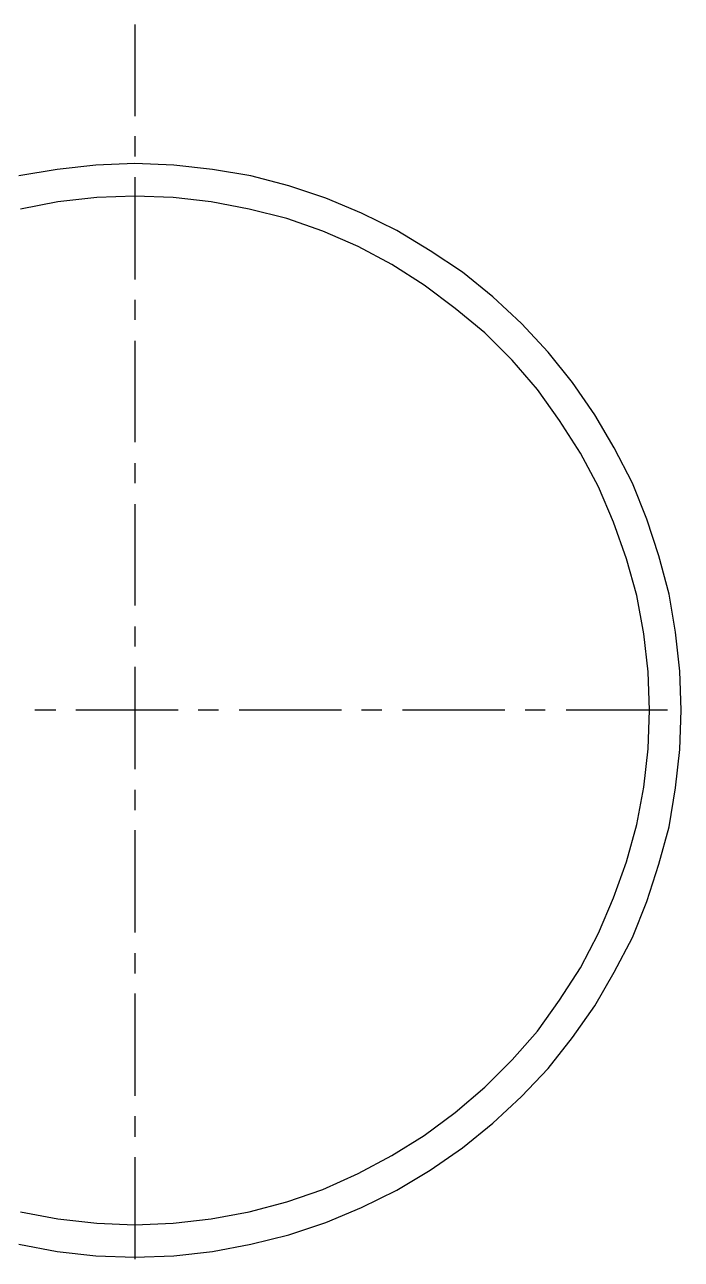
# Model space of a CAD drawing. Extents: x -15.4 to 0.8, y 0.3 to 11.8.
# Drawn here: x -13.379 to -12.619, y 2.664 to 4.094 of the extents above; entities that cross this region are included whole.
import ezdxf

# ---------------------------------------------------------------- set-up
doc = ezdxf.new("R2010")
doc.units = 0
doc.header["$MEASUREMENT"] = 0
doc.linetypes.add('AUSGEZOGEN', pattern=[0])
doc.layers.get('0').update_dxf_attribs({"linetype": 'AUSGEZOGEN'})

msp = doc.modelspace()

# ---------------------------------------------------------------- linework, layer by layer
for points in [[(-13.2513, 4.0936), (-13.2513, 3.9877)], [(-13.2513, 3.9644), (-13.2513, 3.9411)], [(-12.6188, 3.3002), (-12.6204, 3.3452), (-12.6204, 3.3452), (-12.6254, 3.3902), (-12.6254, 3.3902), (-12.6329, 3.4344), (-12.6329, 3.4344), (-12.6446, 3.4786), (-12.6446, 3.4786), (-12.6588, 3.5211), (-12.6588, 3.5211), (-12.6754, 3.5627), (-12.6754, 3.5627), (-12.6963, 3.6036), (-12.6963, 3.6036), (-12.7188, 3.6419), (-12.7188, 3.6419), (-12.7446, 3.6794), (-12.7446, 3.6794), (-12.7729, 3.7144), (-12.7729, 3.7144), (-12.8038, 3.7477), (-12.8038, 3.7477), (-12.8371, 3.7786), (-12.8371, 3.7786), (-12.8721, 3.8069), (-12.8721, 3.8069), (-12.9096, 3.8319), (-12.9096, 3.8319), (-12.9479, 3.8552), (-12.9479, 3.8552), (-12.9888, 3.8752), (-12.9888, 3.8752), (-13.0304, 3.8927), (-13.0304, 3.8927), (-13.0729, 3.9069), (-13.0729, 3.9069), (-13.1171, 3.9186), (-13.1171, 3.9186), (-13.1613, 3.9261), (-13.1613, 3.9261), (-13.2063, 3.9311), (-13.2063, 3.9311), (-13.2513, 3.9327), (-13.2513, 3.9327), (-13.2963, 3.9311), (-13.2963, 3.9311), (-13.3413, 3.9261), (-13.3413, 3.9261), (-13.3854, 3.9186)], [(-13.2513, 3.9169), (-13.2513, 3.7986)], [(-12.6554, 3.3002), (-12.6571, 3.3444), (-12.6571, 3.3444), (-12.6621, 3.3886), (-12.6621, 3.3886), (-12.6704, 3.4327), (-12.6704, 3.4327), (-12.6821, 3.4752), (-12.6821, 3.4752), (-12.6971, 3.5177), (-12.6971, 3.5177), (-12.7146, 3.5586), (-12.7146, 3.5586), (-12.7354, 3.5977), (-12.7354, 3.5977), (-12.7596, 3.6352), (-12.7596, 3.6352), (-12.7854, 3.6711), (-12.7854, 3.6711), (-12.8146, 3.7052), (-12.8146, 3.7052), (-12.8463, 3.7369), (-12.8463, 3.7369), (-12.8804, 3.7652), (-12.8804, 3.7652), (-12.9163, 3.7919), (-12.9163, 3.7919), (-12.9538, 3.8161), (-12.9538, 3.8161), (-12.9929, 3.8369), (-12.9929, 3.8369), (-13.0338, 3.8544), (-13.0338, 3.8544), (-13.0754, 3.8694), (-13.0754, 3.8694), (-13.1188, 3.8802), (-13.1188, 3.8802), (-13.1629, 3.8886), (-13.1629, 3.8886), (-13.2071, 3.8936), (-13.2071, 3.8936), (-13.2513, 3.8952), (-13.2513, 3.8952), (-13.2954, 3.8936), (-13.2954, 3.8936), (-13.3404, 3.8886), (-13.3404, 3.8886), (-13.3838, 3.8802)], [(-13.2513, 3.7752), (-13.2513, 3.7519)], [(-13.2513, 3.7277), (-13.2513, 3.6102)], [(-13.2513, 3.5861), (-13.2513, 3.5627)], [(-13.2513, 3.5386), (-13.2513, 3.4211)], [(-13.2513, 3.3969), (-13.2513, 3.3736)], [(-13.2513, 3.3502), (-13.2513, 3.2319)], [(-13.3854, 2.6819), (-13.3413, 2.6736), (-13.3413, 2.6736), (-13.2963, 2.6686), (-13.2963, 2.6686), (-13.2513, 2.6669), (-13.2513, 2.6669), (-13.2063, 2.6686), (-13.2063, 2.6686), (-13.1613, 2.6736), (-13.1613, 2.6736), (-13.1171, 2.6819), (-13.1171, 2.6819), (-13.0729, 2.6927), (-13.0729, 2.6927), (-13.0304, 2.7069), (-13.0304, 2.7069), (-12.9888, 2.7244), (-12.9888, 2.7244), (-12.9479, 2.7444), (-12.9479, 2.7444), (-12.9096, 2.7677), (-12.9096, 2.7677), (-12.8721, 2.7936), (-12.8721, 2.7936), (-12.8371, 2.8219), (-12.8371, 2.8219), (-12.8038, 2.8527), (-12.8038, 2.8527), (-12.7729, 2.8852), (-12.7729, 2.8852), (-12.7446, 2.9211), (-12.7446, 2.9211), (-12.7188, 2.9577), (-12.7188, 2.9577), (-12.6963, 2.9969), (-12.6963, 2.9969), (-12.6754, 3.0369), (-12.6754, 3.0369), (-12.6588, 3.0786), (-12.6588, 3.0786), (-12.6446, 3.1219), (-12.6446, 3.1219), (-12.6329, 3.1652), (-12.6329, 3.1652), (-12.6254, 3.2102), (-12.6254, 3.2102), (-12.6204, 3.2544), (-12.6204, 3.2544), (-12.6188, 3.3002), (-12.6188, 3.3002)], [(-13.3838, 2.7194), (-13.3404, 2.7111), (-13.3404, 2.7111), (-13.2954, 2.7061), (-13.2954, 2.7061), (-13.2513, 2.7044), (-13.2513, 2.7044), (-13.2071, 2.7061), (-13.2071, 2.7061), (-13.1629, 2.7111), (-13.1629, 2.7111), (-13.1188, 2.7194), (-13.1188, 2.7194), (-13.0754, 2.7311), (-13.0754, 2.7311), (-13.0338, 2.7452), (-13.0338, 2.7452), (-12.9929, 2.7636), (-12.9929, 2.7636), (-12.9538, 2.7844), (-12.9538, 2.7844), (-12.9163, 2.8077), (-12.9163, 2.8077), (-12.8804, 2.8344), (-12.8804, 2.8344), (-12.8463, 2.8636), (-12.8463, 2.8636), (-12.8146, 2.8952), (-12.8146, 2.8952), (-12.7854, 2.9286), (-12.7854, 2.9286), (-12.7596, 2.9644), (-12.7596, 2.9644), (-12.7354, 3.0019), (-12.7354, 3.0019), (-12.7146, 3.0419), (-12.7146, 3.0419), (-12.6971, 3.0827), (-12.6971, 3.0827), (-12.6821, 3.1244), (-12.6821, 3.1244), (-12.6704, 3.1677), (-12.6704, 3.1677), (-12.6621, 3.2111), (-12.6621, 3.2111), (-12.6571, 3.2552), (-12.6571, 3.2552), (-12.6554, 3.3002), (-12.6554, 3.3002)], [(-13.3429, 3.3002), (-13.3671, 3.3002)], [(-13.2013, 3.3002), (-13.3196, 3.3002)], [(-13.1546, 3.3002), (-13.1779, 3.3002)], [(-13.0121, 3.3002), (-13.1304, 3.3002)], [(-12.9654, 3.3002), (-12.9888, 3.3002)], [(-12.8229, 3.3002), (-12.9413, 3.3002)], [(-12.7763, 3.3002), (-12.7996, 3.3002)], [(-12.6346, 3.3002), (-12.7521, 3.3002)], [(-13.2513, 3.2077), (-13.2513, 3.1844)], [(-13.2513, 3.1611), (-13.2513, 3.0427)], [(-13.2513, 3.0186), (-13.2513, 2.9952)], [(-13.2513, 2.9719), (-13.2513, 2.8536)], [(-13.2513, 2.8302), (-13.2513, 2.8061)], [(-13.2513, 2.7827), (-13.2513, 2.6644)]]:
    msp.add_lwpolyline(points)

doc.saveas('drawing.dxf')
